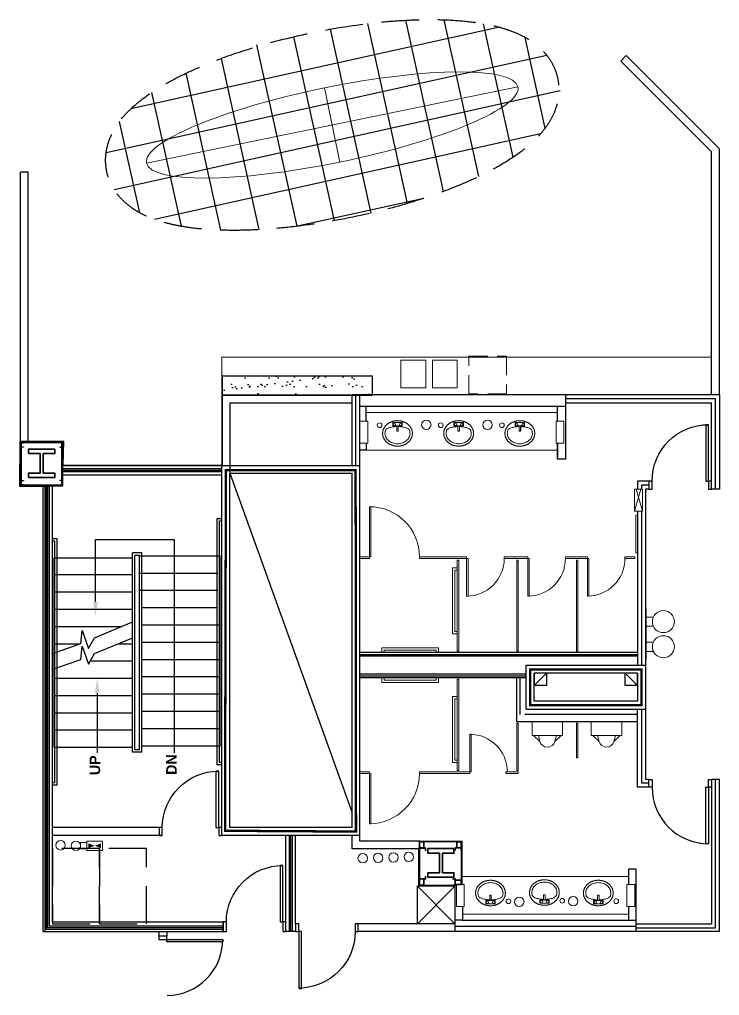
# Model space of a CAD drawing. Extents: x 30 to 3273, y 51 to 1636.
# Drawn here: x 847 to 1294, y 671 to 1292 of the extents above; entities that cross this region are included whole.
import ezdxf

# ---------------------------------------------------------------- set-up
doc = ezdxf.new("R2010")
doc.units = 0
doc.header["$LTSCALE"] = 96
doc.header["$MEASUREMENT"] = 0
for name, pattern in [('CENTER2', [1.125, 0.75, -0.125, 0.125, -0.125]), ('DASHED', [0.75, 0.5, -0.25]), ('HIDDEN', [0.375, 0.25, -0.125]), ('HIDDEN2', [0.1875, 0.125, -0.0625])]:
    doc.linetypes.add(name, pattern=pattern)
doc.layers.get('0').update_dxf_attribs({"linetype": 'CONTINUOUS'})
for name, color, linetype, lineweight in [('A-CASE', 8, 'CONTINUOUS', 9), ('A-CASE-UPPER', 8, 'DASHED', 9), ('A-COL', 8, 'CONTINUOUS', 35), ('A-DOOR', 8, 'CONTINUOUS', 25), ('A-PFIXT', 8, 'CONTINUOUS', 20), ('A-STAIR-RAIL', 8, 'CONTINUOUS', 25), ('A-STAIR-T', 8, 'CONTINUOUS', 30), ('A-TPART', 8, 'CONTINUOUS', 20), ('A-WALL-GYP', 8, 'CONTINUOUS', 25), ('A-WALL-INT', 8, 'CONTINUOUS', 25), ('A-WALL-INT-OPT', 8, 'HIDDEN', 25), ('A-WALL-INT-OPT2', 8, 'HIDDEN', 25), ('A-WALLINT', 8, 'CONTINUOUS', 30), ('CONDUIT', 8, 'CONTINUOUS', 15), ('MECHANICAL', 8, 'CONTINUOUS', 25), ('WALLTYPE12', 8, 'CENTER2', 25), ('WALLTYPE3', 8, 'DASHED', 25), ('WALLTYPE4', 8, 'FENCELINE1', 25), ('WALLTYPE5', 8, 'BATTING', 25), ('WALLTYPE9', 8, 'CONTINUOUS', 25)]:
    doc.layers.add(name, color=color, linetype=linetype, lineweight=lineweight)
for name, color, linetype in [('A-SOFFIT', 8, 'HIDDEN'), ('A-STUD', 8, 'CONTINUOUS'), ('SHTINFO', 8, 'CONTINUOUS'), ('SMLTENAN', 8, 'CONTINUOUS')]:
    doc.layers.add(name, color=color, linetype=linetype)
doc.styles.add('Hand', font='cityb___.ttf')
doc.linetypes.add('BATTING', pattern='A,0.0001,-0.1,[134,ltypeshp.shx,S=0.1,R=0,X=-0.1,Y=0],-0.2,[134,ltypeshp.shx,S=0.1,R=180,X=0.1,Y=0],-0.1', length=0.4001)
doc.linetypes.add('FENCELINE1', pattern='A,0.25,-0.1,[133,ltypeshp.shx,S=0.1,R=0,X=-0.1,Y=0],-0.1,1', length=1.45)

# ---------------------------------------------------------------- blocks, each defined once
blk = doc.blocks.new('D36')
at = {"linetype": 'Continuous'}
blk.add_lwpolyline([(-36, 0), (-36, 36), (-34.25, 36), (-34.25, 0)], close=True, dxfattribs=at)
blk.add_arc((-36, 0), 36, 0, 90, dxfattribs=at)
blk = doc.blocks.new('UR')
at = {"linetype": 'Continuous'}
for p, q in [((-8.75, 8.75), (-4.71, 12.62)), ((8.75, 8.75), (4.71, 12.62))]:
    blk.add_line(p, q, dxfattribs=at)
for p, q in [((-4.71, 12.62), (-5.74, 8.75)), ((4.71, 12.62), (5.74, 8.75)), ((-9.75, 8.75), (9.75, 8.75)), ((-9.75, 0), (-9.75, 8.75)), ((9.75, 8.75), (9.75, 0)), ((9.75, 0), (-9.75, 0))]:
    blk.add_line(p, q)
blk.add_arc((0, 11.38), 4.88, 14.84117, 165.15883)
blk = doc.blocks.new('A$C3DEB1D31')
at = {"layer": 'CONDUIT', "linetype": 'Continuous'}
for points in [[(19.8, 6.26), (29.8, 6.26), (29.8, 0.26), (19.8, 0.26)], [(15.8, 5.26), (19.8, 5.26), (19.8, 1.26), (15.8, 1.26)]]:
    blk.add_lwpolyline(points, close=True, dxfattribs=at)
blk.add_lwpolyline([(28.8, 3.26, 3, 0, 0), (24.8, 3.26, 0, 3, 0), (20.8, 3.26, 3, 3, 0)], format="xyseb", dxfattribs=at)
blk.add_circle((12.8, 3.26), 3, dxfattribs=at)
at = {"layer": 'CONDUIT'}
blk.add_circle((3, 3), 3, dxfattribs=at)
blk = doc.blocks.new('A$C5C3E129E')
at = {"layer": 'MECHANICAL', "color": 1, "xscale": -1, "rotation": 315}
blk.add_blockref('A$C3DEB1D31', (20.89, -1.34), dxfattribs=at)

msp = doc.modelspace()

# ---------------------------------------------------------------- hatches: boundary and pattern name
at = {"layer": 'A-SOFFIT'}
h = msp.add_hatch(dxfattribs=at)
h.set_pattern_fill('AR-SAND', color=256, scale=6, style=0)
h.set_pattern_definition([(37.5, (852.8455, 1195.1515), (-0.37796, 11.56094), [0, -9.12, 0, -10.2, 0, -9.75]), (7.5, (852.846, 1195.152), (10.6187, 16.9329), [0, -4.92, 0, -8.22, 0, -3.15]), (327.5, (845.466, 1195.152), (18.68485, 0.03395), [0, -3, 0, -10.8, 0, -14.1]), (317.5, (845.466, 1195.152), (18.0368, 5.2661), [0, -1.5, 0, -7.08, 0, -8.1])])
h.paths.add_polyline_path([(1072.28, 1065.3), (976.42, 1065.3), (976.42, 1053.3), (1059.29, 1053.3), (1072.28, 1053.3)])

# ---------------------------------------------------------------- linework, layer by layer
at = {"layer": 'A-CASE', "linetype": 'ByBlock'}
for p, q in [((928.31, 1201.03), (1165, 1249.51)), ((1041.81, 1248.9), (1051.49, 1201.65))]:
    msp.add_line(p, q, dxfattribs=at)
at = {"layer": 'A-CASE', "linetype": 'Continuous'}
for p, q in [((1288.54, 1077.3), (976.28, 1077.3)), ((976.28, 1053.3), (976.28, 1077.3)), ((1090.34, 1075.36), (1106.25, 1075.36)), ((1090.34, 1057.68), (1090.34, 1075.36)), ((1106.25, 1075.36), (1106.25, 1057.68)), ((1110.49, 1075.36), (1126.4, 1075.36)), ((1110.49, 1057.68), (1110.49, 1075.36)), ((1126.4, 1075.36), (1126.4, 1057.68)), ((1090.34, 1057.68), (1106.25, 1057.68)), ((1110.49, 1057.68), (1126.4, 1057.68))]:
    msp.add_line(p, q, dxfattribs=at)
at = {"layer": 'A-CASE', "linetype": 'HIDDEN2'}
msp.add_lwpolyline([(1133.75, 1077.89), (1157.75, 1077.89), (1157.75, 1053.89), (1133.75, 1053.89)], close=True, dxfattribs=at)
at = {"layer": 'A-CASE'}
msp.add_ellipse((1046.65, 1225.27), major_axis=(-118.35, -24.24), ratio=0.199607, dxfattribs=at)
at = {"layer": 'A-CASE-UPPER'}
for p, q in [((976.28, 1065.3), (1072.28, 1065.3)), ((976.28, 1053.3), (976.28, 1065.3)), ((1072.28, 1053.3), (1072.28, 1065.3))]:
    msp.add_line(p, q, dxfattribs=at)
at = {"layer": 'A-COL'}
for points in [[(869.72, 1018.8), (853.1, 1018.8), (853.1, 1015.93), (860.41, 1015.93), (860.41, 1003.48), (853.1, 1003.48), (853.1, 1000.6), (869.72, 1000.6), (869.72, 1003.48), (862.41, 1003.48), (862.41, 1015.93), (869.72, 1015.93)], [(1124.28, 764.15), (1107.66, 764.15), (1107.66, 761.27), (1114.97, 761.27), (1114.97, 748.82), (1107.66, 748.82), (1107.66, 745.95), (1124.28, 745.95), (1124.28, 748.82), (1116.97, 748.82), (1116.97, 761.27), (1124.28, 761.27)], [(1124.28, 764.15), (1107.66, 764.15), (1107.66, 761.27), (1114.97, 761.27), (1114.97, 748.82), (1107.66, 748.82), (1107.66, 745.95), (1124.28, 745.95), (1124.28, 748.82), (1116.97, 748.82), (1116.97, 761.27), (1124.28, 761.27)]]:
    msp.add_lwpolyline(points, close=True, dxfattribs=at)
at = {"layer": 'A-COL', "linetype": 'Continuous'}
for points in [[(1103.67, 764.82), (1103.67, 764.57), (1102.29, 764.57), (1102.29, 768.44), (1103.67, 768.44), (1103.67, 768.19)], [(1103.76, 764.82), (1103.76, 764.57), (1105.13, 764.57), (1105.13, 768.44), (1103.76, 768.44), (1103.76, 768.19)], [(1127.53, 764.82), (1127.53, 764.57), (1126.16, 764.57), (1126.16, 768.44), (1127.53, 768.44), (1127.53, 768.19)], [(1127.53, 764.82), (1127.53, 764.57), (1128.91, 764.57), (1128.91, 768.44), (1127.53, 768.44), (1127.53, 768.19)], [(1102.54, 763.14), (1102.29, 763.14), (1102.29, 764.52), (1106.15, 764.52), (1106.15, 763.14), (1105.9, 763.14)], [(1125.3, 763.2), (1125.05, 763.2), (1125.05, 764.57), (1128.91, 764.57), (1128.91, 763.2), (1128.66, 763.2)], [(1102.54, 746.2), (1102.29, 746.2), (1102.29, 744.83), (1106.15, 744.83), (1106.15, 746.2), (1105.9, 746.2)], [(1103.67, 744.58), (1103.67, 744.83), (1102.29, 744.83), (1102.29, 740.96), (1103.67, 740.96), (1103.67, 741.21)], [(1103.67, 744.58), (1103.67, 744.83), (1105.04, 744.83), (1105.04, 740.96), (1103.67, 740.96), (1103.67, 741.21)], [(1123.67, 744.58), (1123.67, 744.83), (1125.05, 744.83), (1125.05, 740.96), (1123.67, 740.96), (1123.67, 741.21)], [(1125.3, 742.69), (1125.05, 742.69), (1125.05, 744.06), (1128.91, 744.06), (1128.91, 742.69), (1128.66, 742.69)], [(1125.3, 742.69), (1125.05, 742.69), (1125.05, 741.31), (1128.91, 741.31), (1128.91, 742.69), (1128.66, 742.69)]]:
    msp.add_lwpolyline(points, dxfattribs=at)
at = {"layer": 'A-DOOR', "linetype": 'Continuous'}
msp.add_line((1288.54, 1048.32), (1288.54, 1048.53), dxfattribs=at)
for points in [[(1248.54, 998.3), (1248.54, 993.3), (1250.54, 993.3), (1250.54, 998.3)], [(1286.54, 998.3), (1286.54, 993.3), (1288.54, 993.3), (1288.54, 998.3)], [(1248.54, 803.32), (1248.54, 808.32), (1250.54, 808.32), (1250.54, 803.32)], [(1286.54, 803.32), (1286.54, 808.32), (1288.54, 808.32), (1288.54, 803.32)], [(936.28, 777.55), (936.28, 772.55), (938.28, 772.55), (938.28, 777.55)], [(974.28, 777.55), (974.28, 772.55), (976.28, 772.55), (976.28, 777.55)], [(977.16, 717.43), (977.16, 711.3), (979.16, 711.3), (979.16, 717.43)], [(1015.16, 717.44), (1015.16, 711.32), (1017.16, 711.32), (1017.16, 717.44)], [(1025.28, 711.32), (1025.28, 716.32), (1023.28, 716.32), (1023.28, 711.32)], [(1063.28, 711.32), (1063.28, 716.32), (1061.28, 716.32), (1061.28, 711.32)]]:
    msp.add_lwpolyline(points, close=True, dxfattribs=at)
at = {"layer": 'A-DOOR', "linetype": 'ByBlock'}
for points in [[(941.16, 708.3), (936.16, 708.3), (936.16, 706.3), (941.16, 706.3)], [(941.16, 706.3), (976.87, 706.3), (976.87, 704.81), (941.16, 704.81)]]:
    msp.add_lwpolyline(points, close=True, dxfattribs=at)
msp.add_arc((941.16, 706.31), 35.71, 270.50169, 359.99837, dxfattribs=at)
at = {"layer": 'A-PFIXT', "linetype": 'HIDDEN'}
for p, q in [((1064.29, 1036.59), (1064.29, 1022.59)), ((1068.29, 1036.59), (1064.29, 1036.59)), ((1190.35, 1036.59), (1194.35, 1036.59)), ((1194.35, 1036.59), (1194.35, 1022.59)), ((1064.29, 1022.59), (1068.29, 1022.59)), ((1194.35, 1022.59), (1190.35, 1022.59)), ((1239.35, 993.23), (1244.35, 993.23)), ((1244.35, 993.23), (1244.35, 979.23)), ((1244.35, 979.23), (1240.35, 979.23)), ((1129.53, 741.32), (1125.53, 741.32)), ((1129.53, 741.32), (1125.53, 741.32)), ((1125.78, 741.32), (1125.78, 727.32)), ((1235.52, 741.32), (1239.52, 741.32)), ((1239.52, 741.32), (1239.52, 727.32)), ((1125.78, 727.32), (1130.78, 727.32)), ((1239.52, 727.32), (1235.52, 727.32))]:
    msp.add_line(p, q, dxfattribs=at)
at = {"layer": 'A-PFIXT'}
for p, q in [((1069.29, 1036.59), (1068.29, 1036.59)), ((1069.29, 1022.59), (1069.29, 1036.59)), ((1085.26, 1035.59), (1091.26, 1035.59)), ((1085.26, 1033.59), (1085.26, 1035.59)), ((1091.26, 1033.59), (1085.26, 1033.59)), ((1087.76, 1030.14), (1087.76, 1033.59)), ((1088.76, 1033.59), (1088.76, 1030.14)), ((1091.26, 1035.59), (1091.26, 1033.59)), ((1124.26, 1035.59), (1130.26, 1035.59)), ((1124.26, 1033.59), (1124.26, 1035.59)), ((1130.26, 1033.59), (1124.26, 1033.59)), ((1126.76, 1030.14), (1126.76, 1033.59)), ((1127.76, 1033.59), (1127.76, 1030.14)), ((1130.26, 1035.59), (1130.26, 1033.59)), ((1163.26, 1035.59), (1169.26, 1035.59)), ((1163.26, 1035.59), (1169.26, 1035.59)), ((1163.26, 1035.59), (1169.26, 1035.59)), ((1163.26, 1033.59), (1163.26, 1035.59)), ((1163.26, 1033.59), (1163.26, 1035.59)), ((1163.26, 1033.59), (1163.26, 1035.59)), ((1169.26, 1033.59), (1163.26, 1033.59)), ((1169.26, 1033.59), (1163.26, 1033.59)), ((1169.26, 1033.59), (1163.26, 1033.59)), ((1165.76, 1030.14), (1165.76, 1033.59)), ((1165.76, 1030.14), (1165.76, 1033.59)), ((1165.76, 1030.14), (1165.76, 1033.59)), ((1166.76, 1033.59), (1166.76, 1030.14)), ((1169.26, 1035.59), (1169.26, 1033.59)), ((1169.26, 1035.59), (1169.26, 1033.59)), ((1169.26, 1035.59), (1169.26, 1033.59)), ((1189.35, 1036.59), (1190.35, 1036.59)), ((1189.35, 1022.59), (1189.35, 1036.59)), ((1088.76, 1030.14), (1087.76, 1030.14)), ((1127.76, 1030.14), (1126.76, 1030.14)), ((1166.76, 1030.14), (1165.76, 1030.14)), ((1166.76, 1030.14), (1165.76, 1030.14)), ((1166.76, 1030.14), (1165.76, 1030.14)), ((1068.29, 1022.59), (1069.29, 1022.59)), ((1190.35, 1022.59), (1189.35, 1022.59)), ((1239.35, 979.23), (1243.35, 993.23)), ((1239.35, 979.23), (1239.35, 993.23)), ((1240.35, 993.23), (1244.35, 979.23)), ((1240.35, 993.23), (1241.35, 993.23)), ((1240.35, 979.23), (1239.35, 979.23)), ((1240.16, 976.6), (1240.16, 952.6)), ((1241.16, 976.6), (1240.16, 976.6)), ((1240.16, 952.6), (1241.16, 952.6)), ((1130.53, 741.32), (1129.53, 741.32)), ((1130.78, 741.32), (1129.78, 741.32)), ((1130.78, 727.32), (1130.78, 741.32)), ((1234.52, 741.32), (1235.52, 741.32)), ((1234.52, 727.32), (1234.52, 741.32)), ((1148.03, 734.48), (1147.03, 734.48)), ((1147.03, 734.48), (1147.03, 731.02)), ((1148.03, 731.02), (1148.03, 734.48)), ((1182.41, 734.8), (1181.41, 734.8)), ((1181.41, 734.8), (1181.41, 731.34)), ((1182.41, 731.34), (1182.41, 734.8)), ((1216.78, 734.48), (1215.78, 734.48)), ((1215.78, 734.48), (1215.78, 731.02)), ((1216.78, 731.02), (1216.78, 734.48)), ((1144.53, 731.02), (1144.53, 729.02)), ((1150.53, 731.02), (1144.53, 731.02)), ((1144.53, 729.02), (1150.53, 729.02)), ((1150.53, 729.02), (1150.53, 731.02)), ((1178.91, 731.34), (1178.91, 729.34)), ((1184.91, 731.34), (1178.91, 731.34)), ((1178.91, 729.34), (1184.91, 729.34)), ((1184.91, 729.34), (1184.91, 731.34)), ((1213.28, 731.02), (1213.28, 729.02)), ((1219.28, 731.02), (1213.28, 731.02)), ((1213.28, 729.02), (1219.28, 729.02)), ((1219.28, 729.02), (1219.28, 731.02)), ((1235.52, 727.32), (1234.52, 727.32))]:
    msp.add_line(p, q, dxfattribs=at)
at = {"layer": 'A-PFIXT', "linetype": 'Continuous'}
for p, q in [((1251.47, 911.61), (1246.79, 911.61)), ((1251.47, 906.01), (1246.79, 906.01)), ((1251.47, 895.81), (1246.79, 895.81)), ((1251.47, 889.81), (1246.79, 889.81))]:
    msp.add_line(p, q, dxfattribs=at)
at = {"layer": 'A-PFIXT', "linetype": 'HIDDEN'}
for points in [[(1097.76, 1028.74, 0.113235), (1097.06, 1031.78, 0.103426), (1094.98, 1034.48, 0.092027), (1091.96, 1036.22, 0.085322), (1088.26, 1036.86, 0.085322), (1084.56, 1036.22, 0.092027), (1081.54, 1034.48, 0.103426), (1079.46, 1031.78, 0.113235), (1078.76, 1028.74, 0.113235), (1079.46, 1025.69, 0.103426), (1081.54, 1022.99, 0.092027), (1084.56, 1021.25, 0.085322), (1088.26, 1020.61, 0.085322), (1091.96, 1021.25, 0.092027), (1094.98, 1022.99, 0.103426), (1097.06, 1025.69, 0.113235)], [(1136.76, 1028.74, 0.113235), (1136.06, 1031.78, 0.103426), (1133.98, 1034.48, 0.092027), (1130.96, 1036.22, 0.085322), (1127.26, 1036.86, 0.085322), (1123.56, 1036.22, 0.092027), (1120.54, 1034.48, 0.103426), (1118.46, 1031.78, 0.113235), (1117.76, 1028.74, 0.113235), (1118.46, 1025.69, 0.103426), (1120.54, 1022.99, 0.092027), (1123.56, 1021.25, 0.085322), (1127.26, 1020.61, 0.085322), (1130.96, 1021.25, 0.092027), (1133.98, 1022.99, 0.103426), (1136.06, 1025.69, 0.113235)], [(1175.76, 1028.74, 0.113235), (1175.06, 1031.78, 0.103426), (1172.98, 1034.48, 0.092027), (1169.96, 1036.22, 0.085322), (1166.26, 1036.86, 0.085322), (1162.56, 1036.22, 0.092027), (1159.54, 1034.48, 0.103426), (1157.46, 1031.78, 0.113235), (1156.76, 1028.74, 0.113235), (1157.46, 1025.69, 0.103426), (1159.54, 1022.99, 0.092027), (1162.56, 1021.25, 0.085322), (1166.26, 1020.61, 0.085322), (1169.96, 1021.25, 0.092027), (1172.98, 1022.99, 0.103426), (1175.06, 1025.69, 0.113235)], [(1175.76, 1028.74, 0.113235), (1175.06, 1031.78, 0.103426), (1172.98, 1034.48, 0.092027), (1169.96, 1036.22, 0.085322), (1166.26, 1036.86, 0.085322), (1162.56, 1036.22, 0.092027), (1159.54, 1034.48, 0.103426), (1157.46, 1031.78, 0.113235), (1156.76, 1028.74, 0.113235), (1157.46, 1025.69, 0.103426), (1159.54, 1022.99, 0.092027), (1162.56, 1021.25, 0.085322), (1166.26, 1020.61, 0.085322), (1169.96, 1021.25, 0.092027), (1172.98, 1022.99, 0.103426), (1175.06, 1025.69, 0.113235)], [(1157.03, 735.88, -0.113235), (1156.33, 732.83, -0.103426), (1154.25, 730.13, -0.092027), (1151.23, 728.39, -0.085322), (1147.53, 727.75, -0.085322), (1143.83, 728.39, -0.092027), (1140.81, 730.13, -0.103426), (1138.73, 732.83, -0.113235), (1138.03, 735.88, -0.113235), (1138.73, 738.92, -0.103426), (1140.81, 741.62, -0.092027), (1143.83, 743.37, -0.085322), (1147.53, 744, -0.085322), (1151.23, 743.37, -0.092027), (1154.25, 741.62, -0.103426), (1156.33, 738.92, -0.113235)], [(1191.41, 736.2, -0.113235), (1190.71, 733.15, -0.103426), (1188.62, 730.45, -0.092027), (1185.61, 728.71, -0.085322), (1181.91, 728.07, -0.085322), (1178.21, 728.71, -0.092027), (1175.19, 730.45, -0.103426), (1173.1, 733.15, -0.113235), (1172.41, 736.2, -0.113235), (1173.1, 739.24, -0.103426), (1175.19, 741.94, -0.092027), (1178.21, 743.69, -0.085322), (1181.91, 744.32, -0.085322), (1185.61, 743.69, -0.092027), (1188.62, 741.94, -0.103426), (1190.71, 739.24, -0.113235)], [(1225.78, 735.88, -0.113235), (1225.08, 732.83, -0.103426), (1223, 730.13, -0.092027), (1219.98, 728.39, -0.085322), (1216.28, 727.75, -0.085322), (1212.58, 728.39, -0.092027), (1209.56, 730.13, -0.103426), (1207.48, 732.83, -0.113235), (1206.78, 735.88, -0.113235), (1207.48, 738.92, -0.103426), (1209.56, 741.62, -0.092027), (1212.58, 743.37, -0.085322), (1216.28, 744, -0.085322), (1219.98, 743.37, -0.092027), (1223, 741.62, -0.103426), (1225.08, 738.92, -0.113235)]]:
    msp.add_lwpolyline(points, format="xyb", close=True, dxfattribs=at)
at = {"layer": 'A-PFIXT'}
for points in [[(1087.76, 1033.08, 0.031782), (1085.07, 1032.85, 0.050197), (1082.75, 1032.25, 0.093532), (1080.87, 1031.13, 0.21484), (1080.47, 1030.24)], [(1096.05, 1030.24, 0.21484), (1095.64, 1031.13, 0.093532), (1093.77, 1032.25, 0.050197), (1091.44, 1032.85, 0.031581), (1088.77, 1033.08, 0.031581)], [(1126.76, 1033.08, 0.031782), (1124.07, 1032.85, 0.050197), (1121.75, 1032.25, 0.093532), (1119.87, 1031.13, 0.21484), (1119.47, 1030.24)], [(1135.05, 1030.24, 0.21484), (1134.64, 1031.13, 0.093532), (1132.77, 1032.25, 0.050197), (1130.44, 1032.85, 0.031581), (1127.77, 1033.08, 0.031581)], [(1165.76, 1033.08, 0.031782), (1163.07, 1032.85, 0.050197), (1160.75, 1032.25, 0.093532), (1158.87, 1031.13, 0.21484), (1158.47, 1030.24)], [(1165.76, 1033.08, 0.031782), (1163.07, 1032.85, 0.050197), (1160.75, 1032.25, 0.093532), (1158.87, 1031.13, 0.21484), (1158.47, 1030.24)], [(1174.05, 1030.24, 0.21484), (1173.64, 1031.13, 0.093532), (1171.77, 1032.25, 0.050197), (1169.44, 1032.85, 0.031581), (1166.77, 1033.08, 0.031581)], [(1174.05, 1030.24, 0.21484), (1173.64, 1031.13, 0.093532), (1171.77, 1032.25, 0.050197), (1169.44, 1032.85, 0.031581), (1166.77, 1033.08, 0.031581)], [(1080.47, 1030.24, 0.069385), (1080.26, 1028.74, 0.113235), (1080.81, 1026.35, 0.103426), (1082.51, 1024.13, 0.092027), (1085.06, 1022.66, 0.085322), (1088.26, 1022.11, 0.085322), (1091.46, 1022.66, 0.092027), (1094, 1024.13, 0.103426), (1095.71, 1026.35, 0.113235), (1096.26, 1028.74, 0.113235)], [(1096.26, 1028.74, 0.069385), (1096.05, 1030.24, 0.103426)], [(1096.26, 1028.74, 0.069385), (1096.05, 1030.24, 0.103426)], [(1119.47, 1030.24, 0.069385), (1119.26, 1028.74, 0.113235), (1119.81, 1026.35, 0.103426), (1121.51, 1024.13, 0.092027), (1124.06, 1022.66, 0.085322), (1127.26, 1022.11, 0.085322), (1130.46, 1022.66, 0.092027), (1133, 1024.13, 0.103426), (1134.71, 1026.35, 0.113235), (1135.26, 1028.74, 0.113235)], [(1135.26, 1028.74, 0.069385), (1135.05, 1030.24, 0.103426)], [(1158.47, 1030.24, 0.069385), (1158.26, 1028.74, 0.113235), (1158.81, 1026.35, 0.103426), (1160.51, 1024.13, 0.092027), (1163.06, 1022.66, 0.085322), (1166.26, 1022.11, 0.085322), (1169.46, 1022.66, 0.092027), (1172, 1024.13, 0.103426), (1173.71, 1026.35, 0.113235), (1174.26, 1028.74, 0.113235)], [(1158.47, 1030.24, 0.069385), (1158.26, 1028.74, 0.113235), (1158.81, 1026.35, 0.103426), (1160.51, 1024.13, 0.092027), (1163.06, 1022.66, 0.085322), (1166.26, 1022.11, 0.085322), (1169.46, 1022.66, 0.092027), (1172, 1024.13, 0.103426), (1173.71, 1026.35, 0.113235), (1174.26, 1028.74, 0.113235)], [(1174.26, 1028.74, 0.069385), (1174.05, 1030.24, 0.103426)], [(1174.26, 1028.74, 0.069385), (1174.05, 1030.24, 0.103426)], [(1174.26, 1028.74, 0.069385), (1174.05, 1030.24, 0.103426)], [(1139.74, 734.38, -0.069385), (1139.53, 735.88, -0.113235), (1140.08, 738.27, -0.103426), (1141.79, 740.48, -0.092027), (1144.33, 741.95, -0.085322), (1147.53, 742.5, -0.085322), (1150.73, 741.95, -0.092027), (1153.27, 740.48, -0.103426), (1154.98, 738.27, -0.113235), (1155.53, 735.88, -0.113235)], [(1174.11, 734.7, -0.069385), (1173.91, 736.2, -0.113235), (1174.45, 738.59, -0.103426), (1176.16, 740.8, -0.092027), (1178.71, 742.27, -0.085322), (1181.91, 742.82, -0.085322), (1185.1, 742.27, -0.092027), (1187.65, 740.8, -0.103426), (1189.36, 738.59, -0.113235), (1189.91, 736.2, -0.113235)], [(1208.49, 734.38, -0.069385), (1208.28, 735.88, -0.113235), (1208.83, 738.27, -0.103426), (1210.54, 740.48, -0.092027), (1213.08, 741.95, -0.085322), (1216.28, 742.5, -0.085322), (1219.48, 741.95, -0.092027), (1222.02, 740.48, -0.103426), (1223.73, 738.27, -0.113235), (1224.28, 735.88, -0.113235)], [(1147.03, 731.53, -0.03178), (1144.35, 731.76, -0.050197), (1142.02, 732.36, -0.093532), (1140.14, 733.48, -0.21484), (1139.74, 734.38)], [(1155.32, 734.38, -0.21484), (1154.92, 733.48, -0.093532), (1153.04, 732.36, -0.050197), (1150.71, 731.76, -0.03178), (1148.03, 731.53, -0.03178)], [(1155.53, 735.88, -0.069385), (1155.32, 734.38, -0.103426)], [(1181.41, 731.85, -0.03178), (1178.72, 732.08, -0.050197), (1176.4, 732.68, -0.093532), (1174.52, 733.8, -0.21484), (1174.11, 734.7)], [(1189.91, 736.2, -0.069385), (1189.7, 734.7, -0.103426)], [(1215.78, 731.53, -0.03178), (1213.1, 731.76, -0.050197), (1210.77, 732.36, -0.093532), (1208.89, 733.48, -0.21484), (1208.49, 734.38)], [(1224.07, 734.38, -0.21484), (1223.67, 733.48, -0.093532), (1221.79, 732.36, -0.050197), (1219.46, 731.76, -0.03178), (1216.78, 731.53, -0.03178)], [(1224.28, 735.88, -0.069385), (1224.07, 734.38, -0.103426)]]:
    msp.add_lwpolyline(points, format="xyb", dxfattribs=at)
at = {"layer": 'A-PFIXT', "linetype": 'Continuous'}
msp.add_lwpolyline([(1246.29, 884.81), (1246.79, 884.81), (1246.79, 916.81), (1246.29, 916.81)], close=True, dxfattribs=at)
at = {"layer": 'A-PFIXT'}
for centre, radius in [((1076.84, 1033.94), 1.5), ((1086.26, 1034.59), 0.75), ((1090.26, 1034.59), 0.75), ((1106.64, 1034.27), 3), ((1115.84, 1033.94), 1.5), ((1125.26, 1034.59), 0.75), ((1129.26, 1034.59), 0.75), ((1145.64, 1034.27), 3), ((1154.84, 1033.94), 1.5), ((1164.26, 1034.59), 0.75), ((1164.26, 1034.59), 0.75), ((1164.26, 1034.59), 0.75), ((1168.26, 1034.59), 0.75), ((1168.26, 1034.59), 0.75), ((1168.26, 1034.59), 0.75), ((1145.53, 730.02), 0.75), ((1149.53, 730.02), 0.75), ((1158.95, 730.67), 1.5), ((1165.91, 730.34), 3), ((1179.91, 730.34), 0.75), ((1183.91, 730.34), 0.75), ((1193.32, 730.99), 1.5), ((1200.28, 730.66), 3), ((1214.28, 730.02), 0.75), ((1218.28, 730.02), 0.75), ((1227.7, 730.67), 1.5)]:
    msp.add_circle(centre, radius, dxfattribs=at)
at = {"layer": 'A-PFIXT', "linetype": 'Continuous'}
for centre in [(1257.79, 908.81), (1257.79, 892.81)]:
    msp.add_circle(centre, 7, dxfattribs=at)
at = {"layer": 'A-PFIXT'}
for centre, radius, start, end in [((1188.5, 734.7), 1.2, 311.49957, 359.99995), ((1181.91, 753.06), 21.22, 271.35016, 278.63115), ((1183.29, 743.93), 11.98, 278.63115, 290.12583), ((1185.39, 738.21), 5.89, 290.12583, 311.49957)]:
    msp.add_arc(centre, radius, start, end, dxfattribs=at)
at = {"layer": 'A-SOFFIT', "linetype": 'ByBlock'}
for p, q in [((1153.3, 1287.53), (918.3, 1235.55)), ((1094.73, 1175.32), (1069.39, 1289.89)), ((1117.62, 1182.95), (1093.5, 1292)), ((1140.11, 1192.42), (1118.02, 1292.29)), ((1161.97, 1204.7), (1143.15, 1289.8)), ((1048.02, 1164.26), (1022.09, 1281.48)), ((1048.02, 1164.26), (1022.09, 1281.48)), ((1071.52, 1169.14), (1045.59, 1286.34)), ((1182.44, 1223.3), (1169.66, 1281.08)), ((1024.23, 1160.69), (998.66, 1276.3)), ((1183.46, 1269.62), (902.47, 1207.47)), ((1000.12, 1158.56), (975.98, 1267.7)), ((975.61, 1158.25), (953.48, 1258.26)), ((1191.97, 1246.93), (907.64, 1184.04)), ((950.49, 1160.69), (931.61, 1246.03)), ((924.01, 1169.26), (911.11, 1227.58)), ((1179.42, 1219.57), (933.28, 1165.13)), ((1104.97, 1178.52), (1024.48, 1160.72))]:
    msp.add_line(p, q, dxfattribs=at)
msp.add_lwpolyline([(976.42, 1053.18), (1072.28, 1053.18), (1072.28, 1065.3), (976.42, 1065.3)], close=True, dxfattribs=at)
at = {"layer": 'A-SOFFIT'}
for points in [[(868.29, 716.3), (898.29, 716.3), (898.29, 764.3), (868.29, 764.3)], [(898.29, 716.3), (928.29, 716.3), (928.29, 764.3), (898.29, 764.3)]]:
    msp.add_lwpolyline(points, close=True, dxfattribs=at)
msp.add_open_spline([(902.87, 1195.82), (903.32, 1193.63), (903.98, 1191.49), (905.66, 1187.44), (906.68, 1185.53), (908.95, 1182.02), (910.19, 1180.41), (912.83, 1177.47), (914.21, 1176.15), (917.04, 1173.75), (918.5, 1172.67), (921.45, 1170.71), (922.95, 1169.82), (926.89, 1167.72), (929.37, 1166.61), (934.44, 1164.67), (937.04, 1163.83), (942.37, 1162.35), (945.11, 1161.72), (950.75, 1160.61), (953.65, 1160.14), (961.66, 1159.08), (966.92, 1158.63), (977.9, 1158.11), (983.61, 1158.05), (995.41, 1158.28), (1001.49, 1158.58), (1013.92, 1159.53), (1020.27, 1160.18), (1040.17, 1162.71), (1053.97, 1165.15), (1077.99, 1170.58), (1088.32, 1173.32), (1106.44, 1178.91), (1114.37, 1181.65), (1129.38, 1187.49), (1136.47, 1190.59), (1147.59, 1196.1), (1151.89, 1198.44), (1159.97, 1203.29), (1163.75, 1205.81), (1169.79, 1210.38), (1172.19, 1212.36), (1176.7, 1216.56), (1178.82, 1218.78), (1182.25, 1222.97), (1183.63, 1224.87), (1186.15, 1228.95), (1187.3, 1231.14), (1189.01, 1235.34), (1189.64, 1237.25), (1190.61, 1241.29), (1190.94, 1243.42), (1191.2, 1247.8), (1191.13, 1250.06), (1190.54, 1254.55), (1190.02, 1256.78), (1188.57, 1261.04), (1187.65, 1263.08), (1185.52, 1266.85), (1184.31, 1268.59), (1181.73, 1271.75), (1180.36, 1273.18), (1177.53, 1275.77), (1176.07, 1276.94), (1173.09, 1279.05), (1171.58, 1280), (1167.7, 1282.19), (1165.31, 1283.32), (1160.41, 1285.32), (1157.91, 1286.19), (1152.77, 1287.72), (1150.14, 1288.38), (1144.73, 1289.54), (1141.94, 1290.04), (1134.27, 1291.17), (1129.24, 1291.68), (1118.75, 1292.33), (1113.29, 1292.47), (1102, 1292.4), (1096.17, 1292.19), (1084.24, 1291.43), (1078.13, 1290.89), (1059.01, 1288.73), (1045.71, 1286.57), (1019.39, 1281.05), (1006.39, 1277.69), (986.14, 1271.39), (978.49, 1268.73), (963.98, 1263.07), (957.13, 1260.08), (946.14, 1254.67), (941.77, 1252.31), (933.59, 1247.42), (929.76, 1244.88), (923.66, 1240.29), (921.26, 1238.3), (916.72, 1234.1), (914.59, 1231.89), (911.14, 1227.69), (909.76, 1225.8), (907.22, 1221.72), (906.06, 1219.52), (904.33, 1215.33), (903.69, 1213.42), (902.71, 1209.37), (902.38, 1207.25), (902.1, 1202.86), (902.16, 1200.6), (902.56, 1197.5), (902.7, 1196.66), (902.87, 1195.82)], degree=3, knots=[0, 0, 0, 0, 0.056928, 0.056928, 0.113856, 0.113856, 0.170784, 0.170784, 0.227712, 0.227712, 0.28464, 0.28464, 0.341569, 0.341569, 0.432458, 0.432458, 0.523347, 0.523347, 0.614237, 0.614237, 0.705126, 0.705126, 0.858505, 0.858505, 1.011884, 1.011884, 1.165263, 1.165263, 1.318642, 1.318642, 1.640081, 1.640081, 1.888789, 1.888789, 2.095424, 2.095424, 2.302059, 2.302059, 2.445217, 2.445217, 2.588375, 2.588375, 2.691382, 2.691382, 2.794389, 2.794389, 2.870723, 2.870723, 2.947056, 2.947056, 3.004936, 3.004936, 3.062816, 3.062816, 3.120696, 3.120696, 3.178577, 3.178577, 3.236457, 3.236457, 3.294337, 3.294337, 3.352217, 3.352217, 3.410097, 3.410097, 3.467977, 3.467977, 3.556489, 3.556489, 3.645, 3.645, 3.733512, 3.733512, 3.822023, 3.822023, 3.970931, 3.970931, 4.119839, 4.119839, 4.268748, 4.268748, 4.417656, 4.417656, 4.728321, 4.728321, 5.038985, 5.038985, 5.238787, 5.238787, 5.438589, 5.438589, 5.583177, 5.583177, 5.727766, 5.727766, 5.83099, 5.83099, 5.934214, 5.934214, 6.01079, 6.01079, 6.087366, 6.087366, 6.14536, 6.14536, 6.203354, 6.203354, 6.261348, 6.261348, 6.283185, 6.283185, 6.283185, 6.283185], dxfattribs=at)
at = {"layer": 'A-STAIR-RAIL', "linetype": 'Continuous'}
for p, q in [((973.28, 974.57), (976.28, 974.57)), ((973.28, 946.97), (973.28, 974.57)), ((974.78, 973.07), (976.28, 973.07)), ((974.78, 947.58), (974.78, 973.07)), ((871.28, 961.55), (868.28, 961.54)), ((869.78, 960.05), (868.28, 960.05)), ((869.78, 806.05), (869.78, 960.05)), ((871.28, 804.55), (871.28, 961.55)), ((919.28, 825.55), (919.28, 952.55)), ((925.28, 952.55), (919.28, 952.55)), ((925.28, 825.55), (925.28, 952.55)), ((920.78, 827.05), (920.78, 951.05)), ((923.78, 951.05), (920.78, 951.05)), ((923.78, 827.05), (923.78, 951.05)), ((973.28, 817.55), (973.28, 946.97)), ((974.78, 819.05), (974.78, 947.58)), ((925.28, 825.55), (919.28, 825.55)), ((923.78, 827.05), (920.78, 827.05)), ((976.28, 817.55), (973.28, 817.55)), ((976.28, 819.05), (974.78, 819.05)), ((869.78, 806.05), (868.28, 806.05)), ((871.28, 804.55), (868.28, 804.55))]:
    msp.add_line(p, q, dxfattribs=at)
for points in [[(867.96, 888.33), (886.35, 894.81), (887.27, 903.19), (891.31, 891.71), (895.03, 898.53), (918.96, 908.38)], [(867.96, 878.29), (886.35, 884.77), (887.27, 893.15), (891.31, 881.66), (895.03, 888.49), (918.96, 898.33)]]:
    msp.add_lwpolyline(points, dxfattribs=at)
at = {"layer": 'A-STAIR-T', "linetype": 'Continuous'}
for p, q in [((869.28, 828.55), (869.28, 949.55)), ((869.28, 949.55), (919.28, 949.55)), ((975.28, 950.55), (923.78, 950.55)), ((975.28, 829.55), (975.28, 950.55)), ((973.78, 939.55), (923.78, 939.55)), ((919.28, 938.55), (869.28, 938.55)), ((919.28, 927.55), (869.28, 927.55)), ((973.78, 928.55), (923.78, 928.55)), ((919.28, 916.55), (869.28, 916.55)), ((973.28, 917.55), (925.28, 917.55)), ((912.46, 905.55), (869.28, 905.55)), ((975.28, 906.55), (925.28, 906.55)), ((975.28, 895.55), (925.28, 895.55)), ((885.61, 894.55), (869.28, 894.55)), ((919.28, 894.55), (910.08, 894.55)), ((919.28, 883.55), (892.34, 883.55)), ((975.28, 884.55), (925.28, 884.55)), ((919.28, 872.55), (869.28, 872.55)), ((975.28, 873.55), (925.28, 873.55)), ((919.28, 861.55), (869.28, 861.55)), ((975.28, 862.55), (925.28, 862.55)), ((919.28, 850.55), (869.28, 850.55)), ((919.28, 850.55), (869.28, 850.55)), ((975.28, 851.55), (925.28, 851.55)), ((919.28, 839.55), (869.28, 839.55)), ((975.28, 840.55), (925.28, 840.55)), ((919.28, 828.55), (869.28, 828.55)), ((975.28, 829.55), (925.28, 829.55))]:
    msp.add_line(p, q, dxfattribs=at)
at = {"layer": 'A-STAIR-T'}
for points in [[(895.72, 921.39), (895.72, 961.17), (945.92, 961.17), (945.92, 825.29)], [(896.77, 863.33), (896.77, 825.29)]]:
    msp.add_lwpolyline(points, dxfattribs=at)
for points in [[(897.22, 921.39), (895.72, 912.39), (894.22, 921.39)], [(895.27, 863.33), (896.77, 872.33), (898.27, 863.33)]]:
    msp.add_solid(points, dxfattribs=at)
at = {"layer": 'A-STUD', "linetype": 'Continuous'}
for points in [[(849.85, 1020.23), (849.85, 1019.98), (848.47, 1019.98), (848.47, 1022.71), (849.85, 1022.71), (849.85, 1022.46)], [(872.97, 1020.23), (872.97, 1019.98), (874.35, 1019.98), (874.35, 1022.71), (872.97, 1022.71), (872.97, 1022.46)], [(849.85, 996.23), (849.85, 995.98), (848.47, 995.98), (848.47, 998.71), (849.85, 998.71), (849.85, 998.46)], [(872.97, 996.23), (872.97, 995.98), (874.35, 995.98), (874.35, 998.71), (872.97, 998.71), (872.97, 998.46)]]:
    msp.add_lwpolyline(points, dxfattribs=at)
at = {"layer": 'A-TPART', "linetype": 'Continuous'}
for p, q in [((1068.29, 1042.11), (1190.35, 1042.11)), ((1190.35, 1018.11), (1064.29, 1018.11)), ((1128.91, 741.32), (1128.91, 769.02)), ((1129.53, 741.32), (1129.53, 769.02)), ((1235.52, 746.5), (1129.54, 746.5)), ((1129.54, 722.5), (1235.52, 722.5))]:
    msp.add_line(p, q, dxfattribs=at)
at = {"layer": 'A-TPART'}
for p, q in [((1101.67, 769.02), (1129.53, 769.02)), ((1128.91, 768.44), (1103.65, 768.44))]:
    msp.add_line(p, q, dxfattribs=at)
at = {"layer": 'A-TPART', "linetype": 'Continuous'}
for points in [[(1070.34, 950.05), (1070.34, 982.05), (1071.34, 982.05), (1071.34, 950.05)], [(1070.34, 949.05), (1064.29, 949.05), (1064.29, 950.05), (1070.34, 950.05)], [(1132.29, 949.05), (1102.39, 949.05), (1102.39, 950.05), (1132.29, 950.05)], [(1126.29, 890.05), (1126.29, 948.04), (1127.29, 948.04), (1127.29, 890.05)], [(1132.29, 949.05), (1132.29, 925.05), (1133.29, 925.05), (1133.29, 949.05)], [(1171.29, 949.05), (1156.29, 949.05), (1156.29, 950.05), (1171.29, 950.05)], [(1164.29, 890.05), (1164.29, 948.05), (1165.29, 948.05), (1165.29, 890.05)], [(1171.29, 949.05), (1171.29, 925.05), (1172.29, 925.05), (1172.29, 949.05)], [(1209.29, 949.05), (1195.29, 949.05), (1195.29, 950.05), (1209.29, 950.05)], [(1202.29, 890.05), (1202.29, 948.05), (1203.29, 948.05), (1203.29, 890.05)], [(1209.29, 949.05), (1209.29, 925.05), (1210.29, 925.05), (1210.29, 949.05)], [(1239.62, 949.05), (1233.29, 949.05), (1233.29, 950.05), (1239.62, 950.05)], [(1126.29, 943.08), (1123.29, 943.07), (1123.29, 901.07), (1126.29, 901.08), (1126.29, 902.58), (1124.79, 902.57), (1124.79, 941.57), (1126.29, 941.58)], [(1114.34, 889.05), (1114.34, 892.05), (1078.34, 892.05), (1078.34, 889.05), (1079.84, 889.05), (1079.84, 890.55), (1112.84, 890.55), (1112.84, 889.05)], [(1114.34, 873.05), (1114.34, 870.05), (1078.34, 870.05), (1078.34, 873.05), (1079.84, 873.05), (1079.84, 871.55), (1112.84, 871.55), (1112.84, 873.05)], [(1126.29, 872.05), (1126.29, 814.05), (1127.29, 814.05), (1127.29, 872.05)], [(1126.29, 819.02), (1123.29, 819.03), (1123.29, 861.03), (1126.29, 861.02), (1126.29, 859.52), (1124.79, 859.52), (1124.79, 820.52), (1126.29, 820.52)], [(1164.29, 844.05), (1164.29, 814.05), (1165.29, 814.05), (1165.29, 844.05)], [(1202.29, 844.05), (1202.29, 822.05), (1203.29, 822.05), (1203.29, 844.05)], [(1134.29, 813.05), (1134.29, 837.05), (1135.29, 837.05), (1135.29, 813.05)], [(1070.34, 813.05), (1064.29, 813.05), (1064.29, 812.05), (1070.34, 812.05)], [(1070.34, 812.05), (1070.34, 780.05), (1071.34, 780.05), (1071.34, 812.05)], [(1134.29, 813.05), (1102.39, 813.05), (1102.39, 812.05), (1134.29, 812.05)], [(1165.29, 813.05), (1157.29, 813.05), (1157.29, 812.05), (1165.29, 812.05)]]:
    msp.add_lwpolyline(points, close=True, dxfattribs=at)
for centre, radius, start, end in [((1070.34, 950.05), 32, 0, 90), ((1132.29, 949.05), 24, 270, 0), ((1171.29, 949.05), 24, 270, 0), ((1209.29, 949.05), 24, 270, 0), ((1134.29, 813.05), 24, 0, 90), ((1070.34, 812.05), 32, 270, 0)]:
    msp.add_arc(centre, radius, start, end, dxfattribs=at)
at = {"layer": 'A-WALL-GYP'}
for p, q in [((847.85, 1023.68), (874.97, 1023.68)), ((874.35, 1022.71), (848.47, 1022.71)), ((1101.67, 764.57), (1101.67, 740.34)), ((1102.29, 764.57), (1102.29, 740.96)), ((1103.65, 740.96), (1125.78, 740.96))]:
    msp.add_line(p, q, dxfattribs=at)
at = {"layer": 'A-WALL-GYP', "linetype": 'Continuous'}
for p, q in [((847.85, 995.35), (847.85, 1023.68)), ((848.47, 995.98), (848.47, 1023.68)), ((874.35, 995.98), (874.35, 1023.68)), ((874.97, 995.35), (874.97, 1023.68)), ((847.85, 995.98), (874.97, 995.98)), ((847.85, 995.35), (874.97, 995.35))]:
    msp.add_line(p, q, dxfattribs=at)
at = {"layer": 'A-WALL-INT', "linetype": 'Continuous'}
for p, q in [((1234.13, 1269.57), (1230.59, 1266.03)), ((1293.54, 1210.16), (1234.13, 1269.57)), ((1288.54, 1208.09), (1230.59, 1266.03)), ((1288.54, 1053.3), (1288.54, 1208.09)), ((1293.54, 1053.3), (1293.54, 1210.16)), ((852.85, 1195.15), (847.85, 1195.15)), ((847.85, 1023.68), (847.85, 1195.15)), ((852.85, 1023.68), (852.85, 1195.15)), ((847.85, 1147.8), (847.85, 1153.32)), ((847.85, 1147.8), (847.85, 1153.32)), ((852.85, 1147.8), (852.85, 1152.05)), ((976.41, 1053.16), (976.41, 1008.21)), ((847.47, 1023.53), (847.29, 995.21)), ((875.61, 1023.53), (847.47, 1023.53)), ((875.1, 1008.21), (875.61, 1023.53)), ((976.41, 1008.21), (875.1, 1008.21)), ((847.29, 995.21), (863.41, 995.13)), ((863.41, 995.13), (863.41, 711.16)), ((1100.96, 716.32), (1100.96, 740.34)), ((1124.91, 740.34), (1100.96, 740.34))]:
    msp.add_line(p, q, dxfattribs=at)
at = {"layer": 'A-WALL-INT'}
for p, q in [((1166.76, 1033.59), (1166.76, 1030.14)), ((1166.76, 1033.59), (1166.76, 1030.14)), ((1124.91, 740.34), (1124.91, 711.3))]:
    msp.add_line(p, q, dxfattribs=at)
at = {"layer": 'A-WALL-INT', "linetype": 'ByBlock'}
for p, q in [((936.16, 711.3), (936.16, 708.3)), ((941.16, 711.3), (941.16, 708.3))]:
    msp.add_line(p, q, dxfattribs=at)
at = {"layer": 'A-WALL-INT-OPT'}
for p, q in [((976.28, 1053.3), (1059.29, 1053.3)), ((976.28, 1053.3), (976.28, 1008.36)), ((976.28, 1053.3), (976.28, 1053.3)), ((981.28, 1048.3), (1059.29, 1048.3)), ((981.28, 1048.3), (981.28, 1003.36))]:
    msp.add_line(p, q, dxfattribs=at)
at = {"layer": 'A-WALL-INT-OPT2', "linetype": 'Continuous'}
for p, q in [((976.28, 1053.3), (976.28, 1053.3)), ((976.28, 1053.3), (1059.29, 1053.3)), ((976.28, 1053.3), (976.28, 1008.36)), ((981.28, 1048.3), (1059.29, 1048.3)), ((981.28, 1048.3), (981.28, 1003.36))]:
    msp.add_line(p, q, dxfattribs=at)
at = {"layer": 'A-WALLINT', "linetype": 'Continuous'}
for p, q in [((1293.54, 1053.3), (1059.29, 1053.3)), ((1059.29, 1008.36), (1059.29, 1053.3)), ((1063.12, 1053.32), (1063.12, 1053.32)), ((1064.29, 889.05), (1064.29, 1053.3)), ((1064.29, 1046.07), (1195.35, 1046.07)), ((1288.54, 993.3), (1288.54, 1048.32)), ((976.28, 772.55), (976.28, 1008.36)), ((981.28, 777.55), (981.28, 1003.36)), ((1059.29, 777.55), (1059.29, 1003.36)), ((862.28, 711.3), (862.28, 995.29)), ((868.41, 776.3), (868.28, 995.29)), ((1248.54, 998.3), (1241.29, 998.3)), ((1293.54, 993.3), (1288.54, 993.3)), ((1064.29, 886.8), (1064.29, 889.05)), ((1241.29, 889.05), (1064.29, 889.05)), ((1064.29, 875.3), (1064.29, 886.8)), ((1241.29, 886.8), (1064.29, 886.8)), ((1064.29, 873.05), (1064.29, 875.3)), ((1170.29, 875.3), (1064.29, 875.3)), ((1064.29, 769.02), (1064.29, 873.05)), ((1170.29, 873.05), (1064.29, 873.05)), ((1241.29, 845.05), (1164.29, 845.05)), ((1288.54, 808.32), (1288.54, 716.3)), ((1293.54, 808.32), (1288.54, 808.32)), ((1293.54, 711.3), (1293.54, 808.32)), ((938.28, 777.55), (868.28, 777.55)), ((936.28, 777.55), (936.28, 777.55)), ((868.41, 717.43), (868.41, 776.3)), ((938.28, 772.55), (868.41, 772.55)), ((936.28, 775.55), (936.28, 772.55)), ((936.28, 772.55), (936.28, 772.55)), ((1059.29, 764.02), (1059.29, 772.55)), ((868.41, 717.43), (977.16, 717.43)), ((977.16, 711.3), (977.16, 717.43)), ((979.28, 717.43), (979.28, 717.43)), ((979.28, 717.43), (979.28, 717.43)), ((1063.28, 711.3), (1063.28, 716.32)), ((1124.53, 716.32), (1063.28, 716.32)), ((1129.53, 718.55), (1124.53, 718.55)), ((1129.53, 718.55), (1240.52, 718.55)), ((1240.52, 716.3), (1288.54, 716.3)), ((862.28, 711.3), (977.16, 711.3))]:
    msp.add_line(p, q, dxfattribs=at)
at = {"layer": 'A-WALLINT'}
for p, q in [((1195.35, 1053.3), (1195.35, 1024.32)), ((1293.54, 1053.3), (1293.54, 993.3)), ((1068.29, 1036.59), (1068.29, 1046.07)), ((1190.35, 1036.59), (1190.35, 1046.07)), ((1195.35, 1048.32), (1288.54, 1048.32)), ((1068.29, 1022.59), (1068.29, 1018.11)), ((1190.35, 1012.32), (1190.35, 1022.59)), ((1190.35, 1012.32), (1190.35, 1022.59)), ((1190.35, 1022.59), (1190.35, 1013.64)), ((1195.35, 1024.32), (1195.35, 1012.32)), ((1068.29, 1018.11), (1064.29, 1018.11)), ((874.97, 1008.36), (976.28, 1008.36)), ((976.28, 1008.36), (1064.29, 1008.36)), ((1195.35, 1012.32), (1190.35, 1012.32)), ((874.97, 1002.36), (976.28, 1002.36)), ((981.28, 1003.36), (1059.29, 1003.36)), ((1241.29, 998.3), (1241.36, 993.23)), ((1246.29, 993.3), (1246.29, 808.32)), ((1241.36, 979.23), (1241.29, 889.05)), ((1241.29, 889.05), (1241.29, 881.05)), ((1164.29, 845.05), (1164.29, 873.05)), ((1241.29, 803.32), (1241.29, 853.05)), ((1248.54, 803.32), (1241.29, 803.32)), ((1248.54, 808.32), (1246.29, 808.32)), ((1059.29, 777.55), (981.28, 777.55)), ((1064.29, 772.55), (976.28, 772.55)), ((1017.16, 711.32), (1017.16, 772.55)), ((1023.28, 716.32), (1023.28, 772.55)), ((1102.41, 769.02), (1064.29, 769.02)), ((1102.41, 764.02), (1059.29, 764.02)), ((1240.52, 751.05), (1235.52, 751.05)), ((1235.52, 751.05), (1235.52, 741.51)), ((1240.52, 711.3), (1240.52, 751.05)), ((1129.78, 727.32), (1129.78, 718.55)), ((1235.52, 727.51), (1235.52, 718.55)), ((977.16, 711.3), (977.16, 717.43)), ((1023.28, 716.32), (1023.28, 716.32)), ((1023.28, 711.32), (1017.16, 711.32)), ((1129.53, 711.3), (1063.28, 711.3)), ((1293.54, 711.3), (1129.53, 711.3))]:
    msp.add_line(p, q, dxfattribs=at)
at = {"layer": 'CONDUIT'}
for centre in [(1066.06, 758.06), (1075.86, 758.32), (1085.67, 758.58)]:
    msp.add_circle(centre, 3, dxfattribs=at)
at = {"layer": 'CONDUIT', "linetype": 'Continuous'}
msp.add_circle((1095.47, 758.84), 3, dxfattribs=at)
at = {"layer": 'MECHANICAL'}
for p, q in [((981.28, 1003.36), (1059.23, 787.62)), ((1170.29, 881.05), (1246.29, 881.05)), ((1170.29, 853.05), (1170.29, 881.05)), ((1246.29, 881.05), (1246.29, 853.05)), ((1241.29, 876.05), (1175.29, 876.05)), ((1175.29, 858.05), (1175.29, 876.05)), ((1241.29, 876.05), (1241.29, 858.05)), ((1170.29, 853.05), (1246.29, 853.05)), ((1241.29, 858.05), (1175.29, 858.05))]:
    msp.add_line(p, q, dxfattribs=at)
at = {"layer": 'MECHANICAL', "linetype": 'Continuous'}
for p, q in [((1100.96, 716.32), (1124.91, 740.34)), ((1124.91, 716.32), (1100.96, 740.34))]:
    msp.add_line(p, q, dxfattribs=at)
at = {"layer": 'MECHANICAL'}
for points in [[(1183.29, 876.05), (1175.29, 876.05), (1175.29, 868.05), (1183.21, 876.05), (1183.21, 868.05), (1175.29, 868.05)], [(1241.36, 868.05), (1233.36, 868.05), (1233.36, 876.05), (1241.29, 868.05), (1241.29, 876.05), (1233.36, 876.05)]]:
    msp.add_lwpolyline(points, dxfattribs=at)
at = {"layer": 'SMLTENAN', "linetype": 'Continuous'}
msp.add_line((1025.74, 674.95), (1027.24, 674.95), dxfattribs=at)
at = {"layer": 'WALLTYPE12'}
for p, q in [((1166.56, 849.55), (1166.56, 873.05)), ((1241.36, 849.55), (1166.56, 849.55))]:
    msp.add_line(p, q, dxfattribs=at)
at = {"layer": 'WALLTYPE3', "ltscale": 0.5, "const_width": 1.5}
msp.add_lwpolyline([(978.3, 775.53), (978.86, 1005.4), (1061.56, 1005.4), (1061.81, 775.03), (978.3, 775.53)], dxfattribs=at)
msp.add_lwpolyline([(1172.77, 878.39), (1172.77, 855.63), (1243.77, 855.63), (1243.77, 878.39), (1172.77, 878.39)], close=True, dxfattribs=at)
at = {"layer": 'WALLTYPE4', "ltscale": 0.25}
for p, q in [((1064.29, 887.93), (1241.28, 887.78)), ((1064.38, 874.27), (1170.29, 874.27))]:
    msp.add_line(p, q, dxfattribs=at)
at = {"layer": 'WALLTYPE5', "ltscale": 0.07}
for p, q in [((1061.72, 1008.34), (1061.72, 1053.3)), ((1291.04, 1050.79), (1195.42, 1050.79)), ((1291.04, 993.3), (1291.04, 1050.79)), ((1243.89, 979.23), (1243.89, 881.05)), ((1244.12, 805.81), (1244.12, 853.05)), ((1291.01, 713.8), (1291.01, 808.31)), ((1240.52, 713.8), (1291.01, 713.8))]:
    msp.add_line(p, q, dxfattribs=at)
at = {"layer": 'WALLTYPE5', "ltscale": 0.125}
msp.add_line((1243.89, 995.8), (1243.89, 993.23), dxfattribs=at)
at = {"layer": 'WALLTYPE5'}
for p, q in [((1248.54, 995.8), (1243.89, 995.8)), ((1248.54, 993.3), (1246.29, 993.3)), ((1248.54, 805.81), (1244.12, 805.81))]:
    msp.add_line(p, q, dxfattribs=at)
at = {"layer": 'WALLTYPE5', "ltscale": 0.1}
msp.add_line((1124.66, 714.82), (1240.36, 714.82), dxfattribs=at)
at = {"layer": 'WALLTYPE9', "ltscale": 0.5}
for p, q in [((875, 1006.4), (976.29, 1006.4)), ((875, 1005.4), (976.29, 1005.4)), ((875, 1004.4), (976.29, 1004.4))]:
    msp.add_line(p, q, dxfattribs=at)
at = {"layer": 'WALLTYPE9', "ltscale": 0.25}
for points in [[(864.21, 995.35), (864.21, 712.89), (977.16, 712.89)], [(865.21, 995.35), (865.21, 713.89), (977.16, 713.89)], [(866.21, 995.35), (866.21, 714.89), (977.16, 714.89)], [(1019.35, 711.31), (1019.35, 772.55)], [(1020.35, 711.31), (1020.35, 772.55)], [(1021.35, 711.31), (1021.35, 772.55)]]:
    msp.add_lwpolyline(points, dxfattribs=at)

# ---------------------------------------------------------------- block references
at = {"layer": 'A-DOOR', "linetype": 'Continuous', "xscale": -1}
for p in [(1250.54, 998.3), (938.28, 777.55), (979.16, 717.44)]:
    msp.add_blockref('D36', p, dxfattribs=at)
at = {"layer": 'A-DOOR', "linetype": 'Continuous', "rotation": 180}
msp.add_blockref('D36', (1250.54, 803.32), dxfattribs=at)
at = {"layer": 'A-DOOR', "linetype": 'Continuous', "xscale": -1, "rotation": 180}
msp.add_blockref('D36', (1061.28, 711.32), dxfattribs=at)
at = {"layer": 'A-PFIXT', "rotation": 180}
for p in [(1183.79, 845.05), (1221.54, 845.05)]:
    msp.add_blockref('UR', p, dxfattribs=at)
at = {"layer": 'SHTINFO', "rotation": 225.0000000001014}
msp.add_blockref('A$C5C3E129E', (886.14, 783.11), dxfattribs=at)

# ---------------------------------------------------------------- texts
at = {"layer": 'A-STAIR-T', "style": 'Hand'}
for s, p in [('UP', (898.72, 811.02)), ('DN', (947.53, 811.21))]:
    msp.add_text(s, height=6.75, rotation=90, dxfattribs=at).set_placement(p)

doc.saveas('drawing.dxf')
